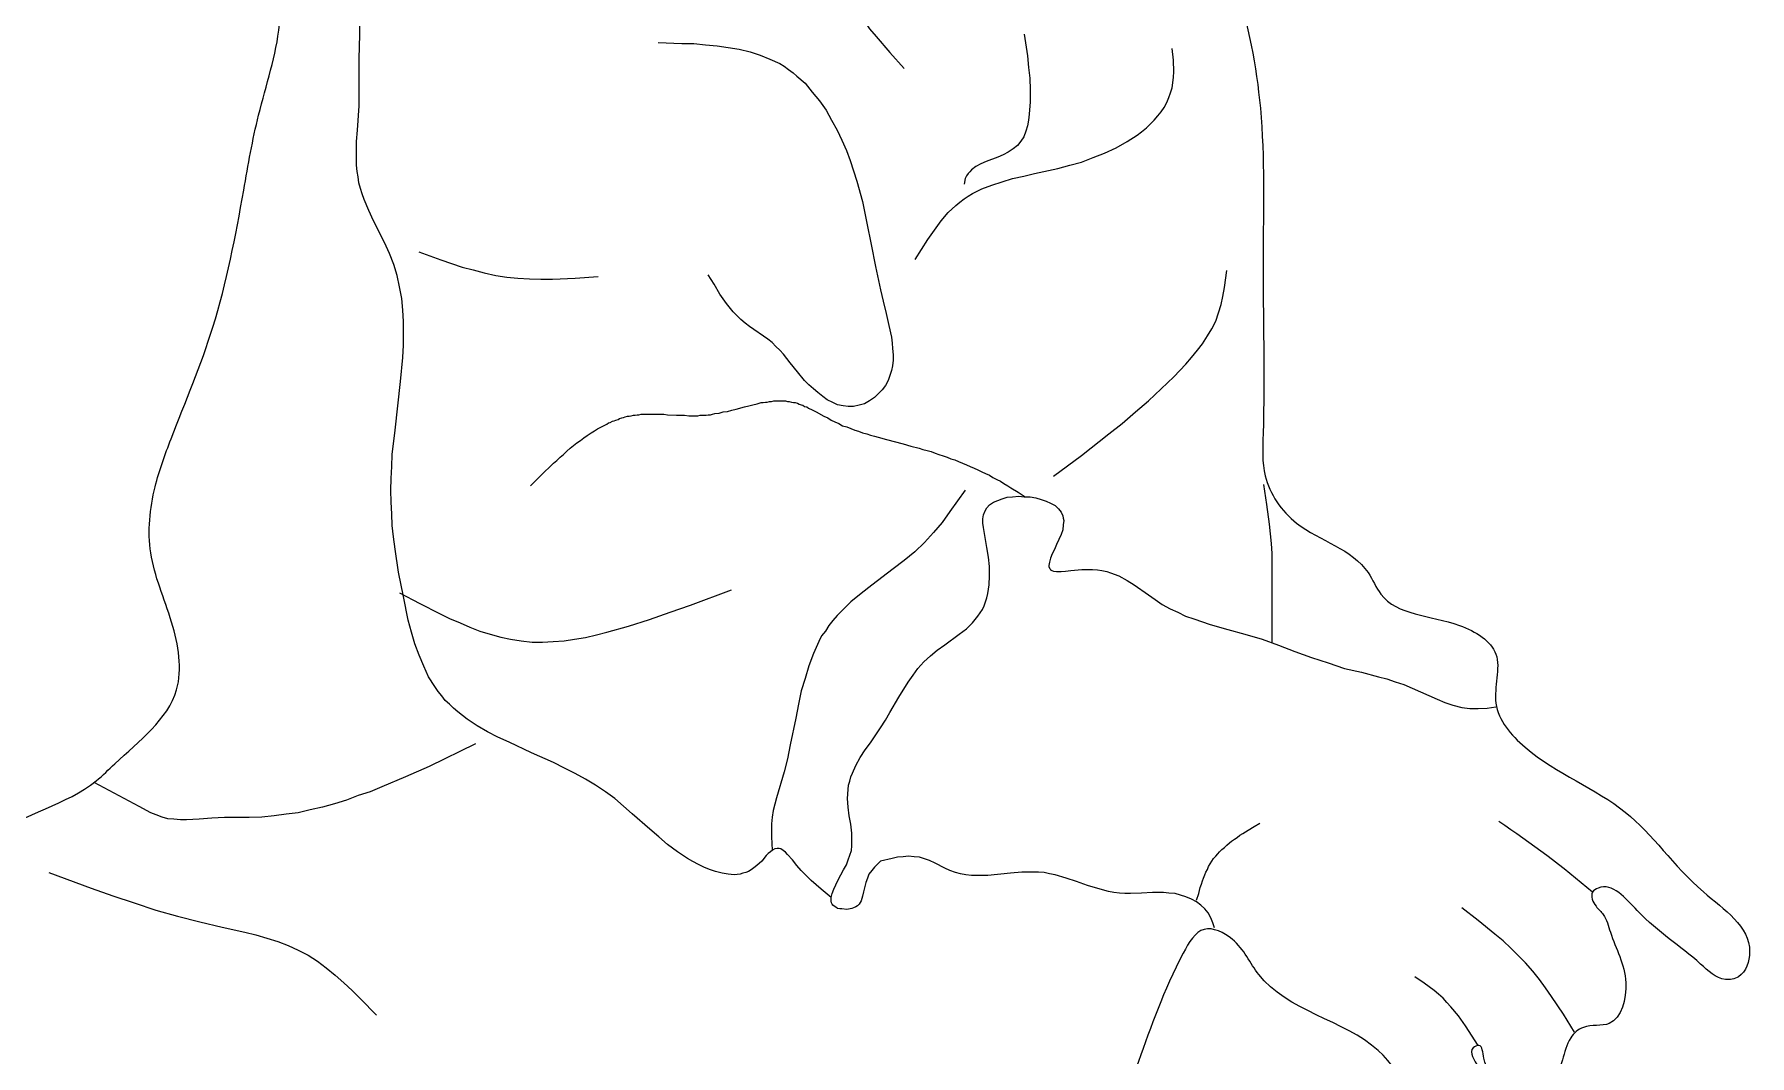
# Model space of a CAD drawing. Header units: millimetres. Extents: x 150 to 626, y 9 to 850.
# Drawn here: x 333.3 to 626.2, y 395.2 to 569.5 of the extents above; entities that cross this region are included whole.
import ezdxf

# ---------------------------------------------------------------- set-up
doc = ezdxf.new("R2010")
doc.units = ezdxf.units.MM
doc.header["$MEASUREMENT"] = 0
doc.layers.add('INNER', color=180, linetype='Continuous')
doc.layers.add('OUTER', color=200, linetype='Continuous')

msp = doc.modelspace()

# ---------------------------------------------------------------- linework, layer by layer
at = {"layer": 'INNER'}
for points in [[(463.44, 616.34), (465.88, 602.43), (467.1, 595.39), (468.51, 588.34), (469.26, 584.77), (469.73, 583.07), (470.2, 581.38), (470.77, 579.69), (471.42, 578), (472.17, 576.4), (473.02, 574.9), (473.96, 573.4), (474.9, 571.99), (475.93, 570.48), (477.06, 569.17), (479.41, 566.44), (481.85, 563.72)], [(469.36, 422.2), (467.66, 423.61), (465.97, 425.11), (464.28, 426.8), (463.53, 427.65), (462.78, 428.59), (461.93, 429.53), (461.56, 429.9), (461.18, 430.19), (460.8, 430.47), (460.52, 430.56), (460.15, 430.56), (459.77, 430.47), (459.39, 430.28), (459.02, 430), (458.64, 429.72), (458.26, 429.34), (457.52, 428.4), (456.67, 427.65), (456.2, 427.27), (455.73, 426.9), (455.26, 426.62), (454.79, 426.43), (454.32, 426.33), (453.85, 426.15), (452.81, 426.05), (451.78, 426.15), (450.75, 426.33), (449.62, 426.62), (448.59, 426.99), (447.65, 427.37), (446.71, 427.84), (445.77, 428.31), (444.83, 428.87), (443.14, 430), (441.45, 431.22), (439.94, 432.54), (438.44, 433.85), (435.43, 436.48), (433.93, 437.8), (432.42, 439.11), (430.83, 440.24), (429.14, 441.37), (427.44, 442.4), (425.66, 443.34), (423.88, 444.28), (421.99, 445.22), (418.24, 446.91), (414.38, 448.7), (412.5, 449.54), (410.72, 450.48), (408.93, 451.52), (407.24, 452.64), (405.64, 453.87), (404.89, 454.53), (404.24, 455.18), (403.48, 455.84), (402.92, 456.59), (402.26, 457.34), (401.7, 458.19), (400.66, 459.88), (399.82, 461.67), (399.07, 463.55), (398.32, 465.52), (397.75, 467.49), (397.19, 469.56), (396.34, 473.6), (395.5, 477.74), (394.93, 481.68), (394.65, 483.75), (394.46, 485.72), (394.37, 487.7), (394.27, 489.67), (394.18, 491.74), (394.27, 493.71), (394.37, 495.78), (394.46, 497.84), (394.93, 501.98), (395.4, 506.11), (395.87, 510.25), (396.25, 514.38), (396.34, 516.45), (396.34, 518.42), (396.34, 520.49), (396.25, 522.47), (396.06, 524.44), (395.68, 526.41), (395.31, 528.38), (394.74, 530.26), (393.99, 532.14), (393.14, 534.02), (391.27, 537.69), (390.42, 539.47), (389.67, 541.35), (389.29, 542.29), (389.01, 543.23), (388.73, 544.17), (388.63, 545.21), (388.45, 546.15), (388.35, 547.18), (388.35, 549.15), (388.35, 551.22), (388.54, 553.19), (388.82, 557.33), (388.82, 559.4), (388.82, 561.37), (388.82, 565.41), (388.92, 569.45), (388.92, 573.49)], [(502.34, 569.54), (502.9, 565.88), (503.09, 563.9), (503.28, 562.03), (503.37, 560.05), (503.37, 557.99), (503.19, 555.92), (503.09, 554.88), (502.9, 553.94), (502.62, 553.01), (502.25, 552.07), (501.78, 551.31), (501.21, 550.56), (500.46, 550), (499.61, 549.44), (498.77, 548.96), (497.83, 548.59), (495.86, 547.84), (494.92, 547.46), (494.07, 546.99), (493.32, 546.43), (493.03, 546.05), (492.75, 545.77), (492.47, 545.39), (492.28, 544.92), (492.09, 543.98)], [(439.85, 568.13), (443.89, 567.95), (445.95, 567.95), (447.93, 567.76), (449.91, 567.57), (451.78, 567.29), (453.66, 567.01), (455.54, 566.54), (457.24, 565.97), (458.92, 565.32), (460.62, 564.56), (461.37, 564.09), (462.12, 563.53), (462.87, 562.97), (463.53, 562.4), (464.94, 561.18), (466.16, 559.68), (467.38, 558.17), (468.51, 556.57), (469.45, 554.88), (470.39, 553.19), (471.23, 551.5), (471.98, 549.72), (472.64, 548.02), (473.21, 546.24), (473.77, 544.45), (474.71, 540.98), (475.46, 537.31), (476.22, 533.65), (476.97, 529.89), (477.81, 525.94), (478.28, 523.97), (478.75, 521.9), (479.22, 519.83), (479.69, 517.86), (479.78, 516.83), (479.88, 515.89), (479.97, 514.85), (479.97, 513.92), (479.88, 512.97), (479.69, 512.13), (479.41, 511.28), (479.13, 510.44), (478.66, 509.59), (478.09, 508.84), (477.43, 508.18), (476.78, 507.53), (475.93, 506.96), (475.09, 506.49), (474.15, 506.21), (473.21, 506.02), (472.27, 506.02), (471.42, 506.11), (470.49, 506.3), (469.64, 506.68), (468.7, 507.15), (467.95, 507.71), (467.1, 508.37), (466.35, 509.03), (465.59, 509.69), (464.85, 510.44), (463.63, 511.94), (462.4, 513.44), (461.27, 514.95), (460.62, 515.61), (459.96, 516.26), (459.3, 516.92), (458.55, 517.48), (455.45, 519.65), (454.7, 520.21), (453.94, 520.87), (453.29, 521.52), (452.63, 522.18), (451.5, 523.59), (450.38, 525.19), (449.43, 526.88), (448.4, 528.48)], [(483.73, 531.11), (485.89, 534.49), (487.02, 536.09), (488.15, 537.69), (489.37, 539.1), (490.69, 540.32), (491.34, 540.88), (492.09, 541.45), (492.75, 541.92), (493.5, 542.39), (495.1, 543.14), (496.8, 543.79), (498.58, 544.36), (500.36, 544.92), (502.25, 545.3), (504.12, 545.77), (508.07, 546.62), (510.14, 547.18), (512.11, 547.74), (514.09, 548.49), (516.06, 549.25), (518.03, 550.18), (519.91, 551.22), (521.6, 552.35), (522.36, 552.91), (523.2, 553.57), (523.85, 554.23), (524.51, 554.88), (525.17, 555.64), (525.74, 556.3), (526.21, 557.04), (526.68, 557.89), (527.05, 558.74), (527.33, 559.58), (527.62, 560.43), (527.71, 561.27), (527.81, 562.21), (527.9, 563.15), (527.81, 565.13), (527.62, 567.1)], [(398.98, 532.43), (402.73, 531.02), (406.39, 529.8), (408.27, 529.33), (410.16, 528.85), (412.13, 528.38), (414.01, 528.1), (415.89, 527.91), (417.86, 527.82), (419.83, 527.73), (421.81, 527.73), (425.66, 527.91), (429.61, 528.2)], [(507.32, 494.09), (512.11, 497.66), (516.81, 501.32), (519.06, 503.11), (521.32, 505.08), (523.58, 506.96), (525.74, 509.03), (527.9, 511.09), (529.96, 513.26), (530.9, 514.38), (531.94, 515.61), (532.78, 516.73), (533.63, 518.05), (534.38, 519.27), (535.04, 520.59), (535.51, 521.99), (535.98, 523.41), (536.26, 524.81), (536.54, 526.32), (536.92, 529.23)], [(418.05, 492.49), (419.17, 493.62), (420.3, 494.74), (421.43, 495.78), (421.99, 496.34), (422.56, 496.81), (423.12, 497.37), (423.69, 497.84), (424.25, 498.41), (424.82, 498.88), (425.37, 499.35), (425.94, 499.82), (426.6, 500.19), (427.16, 500.67), (427.73, 501.04), (428.38, 501.51), (428.95, 501.88), (429.51, 502.17), (430.17, 502.54), (430.74, 502.83), (431.11, 503.01), (431.39, 503.2), (431.67, 503.3), (432.05, 503.48), (432.33, 503.58), (432.61, 503.67), (432.99, 503.77), (433.27, 503.95), (433.65, 504.05), (433.93, 504.14), (434.21, 504.23), (434.59, 504.33), (434.87, 504.33), (435.24, 504.42), (435.62, 504.52), (435.9, 504.52), (436.28, 504.61), (436.56, 504.61), (436.94, 504.7), (437.22, 504.7), (437.6, 504.7), (437.97, 504.7), (438.62, 504.7), (439.38, 504.7), (440.04, 504.7), (440.79, 504.7), (441.45, 504.61), (442.95, 504.52), (443.61, 504.52), (444.36, 504.52), (445.11, 504.42), (445.86, 504.42), (446.61, 504.42), (446.99, 504.52), (447.27, 504.52), (447.65, 504.52), (448.02, 504.52), (448.4, 504.61), (448.78, 504.61), (449.15, 504.7), (449.53, 504.8), (450.28, 504.89), (450.94, 505.08), (451.69, 505.17), (452.44, 505.36), (453.19, 505.55), (454.6, 505.93), (455.35, 506.11), (456.01, 506.3), (456.77, 506.49), (457.42, 506.68), (457.8, 506.68), (458.17, 506.77), (458.45, 506.77), (458.83, 506.87), (459.2, 506.87), (459.58, 506.96), (459.86, 506.96), (460.24, 506.96), (460.62, 506.96), (460.9, 506.96), (461.27, 506.96), (461.56, 506.96), (461.93, 506.87), (462.21, 506.87), (462.59, 506.77), (462.97, 506.68), (463.25, 506.68), (463.63, 506.58), (463.91, 506.4), (464.28, 506.3), (464.57, 506.21), (464.85, 506.02), (465.22, 505.93), (465.5, 505.74), (466.16, 505.46), (466.82, 505.08), (468.13, 504.33), (468.79, 504.05), (469.36, 503.67), (470.01, 503.39), (470.67, 503.11), (471.33, 502.73), (472.08, 502.54), (472.74, 502.26), (473.4, 501.98), (474.05, 501.79), (474.71, 501.51), (475.46, 501.32), (476.12, 501.14), (476.78, 500.95), (477.43, 500.76), (478.84, 500.38), (481.67, 499.63), (482.98, 499.25), (484.39, 498.88), (485.05, 498.69), (485.8, 498.5), (486.46, 498.31), (487.12, 498.03), (487.77, 497.84), (488.53, 497.56), (489.18, 497.37), (489.84, 497.09), (490.5, 496.91), (491.15, 496.62), (491.81, 496.34), (492.47, 496.06), (493.13, 495.78), (493.79, 495.5), (494.45, 495.21), (495.1, 494.84), (495.76, 494.56), (496.42, 494.28), (496.98, 493.9), (497.64, 493.52), (498.3, 493.24), (498.86, 492.86), (499.52, 492.49), (500.08, 492.11), (501.31, 491.36), (502.53, 490.61)], [(543.21, 492.68), (543.68, 489.29), (544.15, 485.91), (544.53, 482.62), (544.62, 480.93), (544.62, 479.24), (544.62, 475.86), (544.62, 472.47), (544.62, 465.71)], [(492.28, 491.74), (489.65, 488.07), (488.34, 486.19), (486.83, 484.5), (485.33, 482.81), (483.64, 481.21), (481.85, 479.71), (479.97, 478.3), (476.31, 475.48), (474.52, 474.07), (472.74, 472.66), (471.14, 471.06), (470.39, 470.31), (469.64, 469.47), (468.98, 468.62), (468.42, 467.68), (467.76, 466.84), (467.29, 465.89), (466.82, 464.86), (466.35, 463.83), (465.59, 461.76), (464.94, 459.6), (464.28, 457.44), (463.81, 455.18), (463.34, 452.83), (462.4, 448.23), (461.93, 445.88), (461.37, 443.62), (460.05, 439.21), (459.49, 437.05), (459.3, 435.92), (459.2, 434.79), (459.2, 433.66), (459.2, 432.54), (459.3, 430.28)], [(534.85, 417.03), (534.57, 417.87), (534.19, 418.72), (533.72, 419.57), (533.16, 420.23), (532.5, 420.88), (531.75, 421.45), (530.9, 421.92), (529.96, 422.29), (529.03, 422.58), (528.09, 422.86), (527.05, 422.95), (526.11, 423.05), (524.23, 423.05), (522.36, 422.95), (520.47, 422.86), (519.53, 422.86), (518.59, 422.95), (517.65, 423.05), (516.71, 423.24), (514.93, 423.71), (513.14, 424.26), (511.26, 424.93), (509.48, 425.49), (507.6, 426.05), (506.66, 426.24), (505.72, 426.43), (504.78, 426.52), (503.84, 426.52), (501.96, 426.52), (499.99, 426.33), (496.14, 425.96), (494.26, 425.96), (493.32, 425.96), (492.38, 426.05), (491.44, 426.24), (490.6, 426.43), (489.65, 426.8), (488.81, 427.18), (487.12, 428.03), (486.17, 428.5), (485.33, 428.78), (484.48, 429.06), (483.55, 429.15), (482.61, 429.25), (481.67, 429.15), (480.73, 429.06), (479.78, 428.87), (477.81, 428.4), (476.78, 427.37), (476.31, 426.8), (475.84, 426.15), (475.56, 425.49), (475.28, 424.74), (474.9, 423.14), (474.71, 422.39), (474.52, 421.64), (474.15, 421.07), (473.87, 420.79), (473.58, 420.6), (473.21, 420.41), (472.92, 420.32), (472.08, 420.13), (471.23, 420.23), (470.86, 420.23), (470.49, 420.32), (470.2, 420.51), (469.92, 420.7), (469.64, 420.88), (469.54, 421.07), (469.45, 421.26), (469.36, 421.54), (469.36, 421.82), (469.36, 422.2), (469.54, 422.86), (469.83, 423.61), (470.2, 424.36), (470.58, 425.21), (471.51, 426.9), (471.98, 427.74), (472.27, 428.59), (472.55, 429.43), (472.83, 430.19), (472.92, 431.03), (472.92, 431.79), (472.92, 432.54), (472.92, 433.19), (472.74, 434.7), (472.45, 436.11), (472.27, 437.61), (472.17, 439.11), (472.27, 440.62), (472.36, 441.37), (472.55, 442.03), (472.74, 442.78), (473.02, 443.44), (473.58, 444.75), (474.34, 446.07), (475.18, 447.38), (476.12, 448.61), (477.81, 451.14), (478.66, 452.46), (479.41, 453.77), (480.91, 456.4), (482.51, 458.94), (483.36, 460.16), (484.2, 461.29), (485.23, 462.42), (486.36, 463.45), (487.49, 464.39), (488.81, 465.33), (491.25, 467.12), (492.47, 468.06), (493.5, 469.09), (493.98, 469.65), (494.45, 470.22), (494.82, 470.78), (495.2, 471.34), (495.48, 472), (495.76, 472.66), (495.95, 473.32), (496.14, 474.07), (496.33, 475.57), (496.42, 477.08), (496.42, 478.67), (496.23, 480.27), (495.95, 481.96), (495.67, 483.66), (495.39, 485.35), (495.29, 486.1), (495.29, 486.85), (495.39, 487.51), (495.67, 488.17), (495.95, 488.73), (496.42, 489.2), (497.07, 489.67), (497.83, 489.95), (498.58, 490.23), (499.42, 490.52), (500.36, 490.61), (501.4, 490.7), (502.34, 490.61), (503.37, 490.61), (504.31, 490.42), (505.25, 490.14), (506.1, 489.86), (506.85, 489.48), (507.6, 489.11), (508.17, 488.54), (508.64, 487.98), (508.92, 487.32), (509.01, 486.95), (509.11, 486.57), (509.01, 485.82), (508.92, 484.97), (508.64, 484.13), (507.88, 482.43), (507.51, 481.59), (507.13, 480.84), (506.85, 480.09), (506.66, 479.43), (506.57, 478.86), (506.57, 478.67), (506.66, 478.39), (506.75, 478.3), (506.85, 478.11), (507.04, 478.02), (507.32, 477.92), (507.88, 477.83), (508.64, 477.83), (509.39, 477.92), (510.32, 478.02), (512.2, 478.2), (513.05, 478.2), (513.99, 478.2), (514.84, 478.11), (515.59, 478.02), (516.44, 477.83), (517.09, 477.64), (518.5, 477.08), (519.91, 476.33), (521.13, 475.57), (523.58, 473.88), (524.7, 473.04), (525.92, 472.19), (527.24, 471.44), (528.56, 470.88), (529.87, 470.22), (531.28, 469.75), (534.1, 468.81), (537.1, 467.96), (540.02, 467.12), (542.94, 466.27), (545.75, 465.24), (548.57, 464.2), (551.39, 463.17), (554.21, 462.23), (557.03, 461.29), (559.94, 460.63), (562.85, 459.88), (564.26, 459.5), (565.67, 459.03), (567.18, 458.56), (568.59, 457.91), (571.4, 456.69), (572.82, 456.03), (574.13, 455.46), (575.54, 455), (577.04, 454.62), (578.45, 454.43), (579.11, 454.43), (579.86, 454.43), (581.37, 454.53), (582.87, 454.71)], [(395.68, 474.17), (399.16, 472.38), (402.54, 470.69), (404.24, 469.84), (406.02, 469.09), (407.71, 468.34), (409.4, 467.68), (411.19, 467.12), (412.97, 466.65), (414.66, 466.27), (416.45, 465.99), (418.33, 465.8), (420.11, 465.8), (421.9, 465.89), (423.78, 465.99), (425.56, 466.27), (427.44, 466.55), (429.32, 467.02), (431.11, 467.49), (434.77, 468.53), (438.34, 469.65), (441.92, 470.88), (445.39, 472.1), (452.34, 474.73)], [(408.65, 448.42), (400.76, 444.57), (396.72, 442.78), (392.67, 441.09), (390.7, 440.24), (388.63, 439.58), (386.66, 438.83), (384.59, 438.18), (382.53, 437.61), (380.46, 437.14), (378.39, 436.67), (376.33, 436.39), (374.26, 436.11), (372.19, 435.92), (370.03, 435.83), (367.96, 435.83), (365.8, 435.83), (363.64, 435.73), (361.48, 435.54), (359.32, 435.45), (358.28, 435.45), (357.16, 435.54), (356.12, 435.64), (355.18, 435.92), (354.15, 436.29), (353.21, 436.67), (351.24, 437.71), (343.53, 441.84)], [(531.75, 421.73), (532.13, 422.86), (532.41, 423.89), (532.6, 424.46), (532.78, 425.02), (532.97, 425.49), (533.16, 426.05), (533.35, 426.52), (533.63, 426.99), (533.82, 427.46), (534.1, 427.93), (534.38, 428.4), (534.67, 428.87), (535.04, 429.25), (535.42, 429.62), (535.7, 430), (536.08, 430.37), (536.54, 430.75), (536.92, 431.13), (537.39, 431.5), (537.76, 431.79), (538.23, 432.16), (538.7, 432.44), (539.17, 432.82), (539.64, 433.1), (540.58, 433.66), (541.62, 434.32), (542.56, 434.89)], [(335.82, 426.43), (343.06, 423.8), (346.73, 422.48), (350.39, 421.26), (354.06, 420.04), (357.81, 419), (361.57, 418.06), (365.42, 417.13), (369.28, 416.28), (371.16, 415.81), (373.04, 415.25), (374.91, 414.68), (376.7, 414.02), (378.39, 413.18), (380.08, 412.33), (381.68, 411.3), (383.19, 410.17), (384.69, 408.95), (386.19, 407.63), (387.6, 406.32), (389.01, 404.91), (391.74, 402.09)], [(596.31, 399.18), (594.43, 402.28), (592.36, 405.28), (591.33, 406.79), (590.29, 408.2), (589.16, 409.61), (587.95, 411.01), (586.72, 412.24), (585.41, 413.55), (584.09, 414.78), (582.68, 415.91), (579.86, 418.25), (577.04, 420.41)], [(579.86, 396.92), (577.7, 400.3), (576.48, 402), (575.17, 403.5), (574.51, 404.25), (573.85, 405), (573.1, 405.66), (572.35, 406.32), (570.65, 407.54), (569.05, 408.67)]]:
    msp.add_lwpolyline(points, dxfattribs=at)
msp.add_open_spline([(599.37, 423.08), (594.28, 427.42), (588.93, 431.46), (583.36, 435.17)], degree=3, dxfattribs=at)
at = {"layer": 'OUTER'}
msp.add_open_spline([(413.01, 9.67), (417.37, 9.86), (429.36, 10.37), (453.13, 10.06), (482.96, 9.99), (506.34, 10.52), (519.37, 9.61), (528.04, 11.31), (537.02, 14.7), (550.44, 23.32), (540.7, 40.3), (528.84, 45.04), (515.06, 47.97), (516.12, 61.56), (509.54, 68.9), (505.06, 79.05), (511.69, 89.64), (507.45, 110.52), (504.61, 140.7), (491.73, 161.57), (484.78, 183.19), (475.77, 178.58), (472.13, 188.55), (485.79, 192.56), (473.26, 200.99), (480.2, 205.94), (487.52, 212.48), (477.7, 227.04), (481.99, 242.76), (479.51, 258.29), (475.85, 278.75), (471.71, 298.54), (472.17, 315.31), (472.2, 321.56), (472.11, 325.29), (478.38, 326.93), (484.06, 323.73), (494.77, 323.88), (502.26, 333.97), (502.34, 345.14), (501.13, 360.6), (519.92, 380.4), (522.9, 401.38), (532.5, 418.08), (539.29, 414.91), (544, 403.4), (565.33, 399.86), (569.92, 382.69), (579.44, 375.67), (584.33, 378.43), (582.67, 384.51), (581.43, 389.4), (580.02, 393.34), (577.89, 396.18), (580.61, 397.36), (580.63, 393.35), (583.9, 390.62), (584.24, 384.68), (589.78, 383.5), (592.07, 389.21), (594.2, 393.67), (595.09, 398.06), (598.13, 400.77), (603.88, 399.55), (606.16, 408.93), (602.82, 414.21), (601.65, 419.1), (599.78, 420.65), (598.77, 422.91), (602.47, 425.19), (608.92, 417.12), (615.41, 413.38), (621.01, 407.78), (625.34, 408.57), (627.77, 416.39), (615.39, 424.08), (606.06, 438.61), (590.39, 444.28), (581.22, 454.7), (584.85, 464.32), (574.63, 470.55), (564.33, 470.26), (559.89, 481.4), (549.29, 483.72), (542.78, 493.19), (543.52, 509.07), (542.8, 529.82), (543.7, 555.53), (539.96, 574.35), (536.27, 584.1), (534.79, 589.45), (541.35, 592.98), (535.37, 602.46), (535, 613.78), (524.97, 621.63), (520.76, 625.1), (516.42, 627.28), (517.83, 628.16), (521.13, 626.85), (526.47, 626.79), (533.5, 626.07), (539.26, 626.58), (541.99, 629.61), (545.05, 629), (549.11, 629.08), (554.11, 631.1), (558.74, 635.11), (559.06, 640.61), (559.86, 645.57), (558.98, 649.24), (559.13, 652.4), (561.05, 653.58), (563.07, 655.38), (563.1, 657.99), (562.97, 660.08), (564.46, 662.48), (568.53, 665.81), (572.14, 672.96), (573.09, 679.91), (575.98, 684.11), (576.19, 687.4), (578.21, 690.37), (579.84, 695.81), (576.1, 701.85), (573.06, 707.79), (573.29, 712.1), (574.16, 714), (573.8, 715.06), (572.16, 715.32), (574.26, 717.41), (571.96, 719.04), (572.08, 721.79), (575.09, 724.58), (576.8, 729.76), (575.28, 737.32), (570.98, 743.74), (571.17, 753.39), (571.2, 763.92), (566.72, 773.69), (560.36, 786.49), (550.56, 795.94), (540.62, 808.33), (529.71, 821.03), (512.04, 820.16), (499.63, 829.19), (491.99, 828.44), (484.96, 828.82), (488.52, 840.52), (472.8, 849.8), (452.14, 848.86), (435.01, 842.92), (422.55, 832.97), (418.91, 821.33), (425.51, 817.23), (428.5, 811.62), (411.56, 812.33), (405.27, 786.93), (395.67, 766.52), (389.78, 742.22), (379.3, 724.63), (392.12, 706.74), (387.63, 690.12), (399.82, 681.2), (395.21, 671.48), (389.17, 670.89), (382.47, 675.33), (381.95, 665.78), (376.55, 660.57), (369.91, 663.99), (367.41, 669.07), (365.41, 673.36), (358.92, 674.93), (361.5, 665.63), (365.15, 658.71), (374.03, 654.42), (383.69, 654.95), (384.42, 644.72), (373.8, 640.48), (365.46, 630.51), (361.73, 616.78), (361.11, 603.85), (368.16, 593.46), (375.09, 583.5), (375.92, 569.56), (371.47, 556.75), (368.5, 539.35), (364.95, 520.47), (358, 504.15), (353.35, 491.6), (352.23, 480.41), (357.17, 469.8), (359.68, 455.26), (349.88, 447.87), (340.33, 438.33), (325.52, 435.24), (315.75, 421.86), (311.46, 407.41), (313.9, 392.77), (306.56, 377.15), (297.38, 363.67), (284.57, 353.44), (281.81, 337.51), (288.62, 325.24), (299.11, 312.69), (297.56, 295.27), (302.26, 279.74), (307.18, 264.61), (302.75, 242.44), (307.06, 224.96), (302.79, 203.09), (288.42, 209.63), (276.71, 198.02), (252.89, 182.45), (217.47, 176.35), (192.51, 144.94), (162.94, 141.82), (147.71, 114.41), (157.64, 89.91), (176.98, 68.77), (180.22, 39.61), (200.66, 18.87), (220.09, 7.7), (242.87, 10.12), (242.52, 29.76), (239.97, 40.32), (241.89, 55), (274.03, 61.88), (293.89, 89.3), (323.39, 110.95), (355.71, 138.21), (379.83, 148.66), (393.97, 188.61), (397.3, 181.2), (400.59, 176.52), (395.82, 165.42), (399.9, 150.1), (397.74, 129.42), (406.91, 108.21), (401.7, 78.95), (408.75, 54.03), (398.6, 28.78), (412.06, 22.34), (407.57, 14.48), (410.63, 10.58), (412.14, 10), (413.01, 9.67)], degree=3, knots=[0, 0, 0, 0, 0.768503, 2.109628, 4.178446, 6.01269, 6.22188, 6.46741, 7.548431, 7.986222, 8.97931, 9.974639, 10.439044, 11.16061, 11.882626, 12.17714, 13.033833, 13.778938, 15.862575, 18.142577, 18.631317, 19.049896, 19.367312, 19.961117, 20.481326, 20.860805, 21.121732, 22.179574, 23.110502, 23.984652, 24.891077, 26.782867, 27.531831, 27.785045, 27.930047, 28.11027, 28.736719, 29.078528, 29.897633, 30.578161, 31.051861, 32.564852, 34.827398, 35.143483, 35.441273, 35.88197, 37.297961, 38.47368, 38.897481, 39.02575, 39.350622, 39.79692, 39.952217, 40.151419, 40.210786, 40.346927, 40.620133, 41.03162, 41.144047, 41.504261, 41.860147, 42.095183, 42.259627, 42.521215, 42.96104, 43.490795, 43.680735, 43.790148, 43.934031, 44.005208, 44.456839, 45.285372, 45.577042, 45.712174, 45.983301, 46.741355, 47.858953, 49.053421, 49.582099, 50.072164, 50.534832, 51.382678, 51.631928, 52.502615, 53.071042, 53.490012, 55.246838, 56.75053, 58.008908, 58.536634, 58.653394, 58.911349, 59.535952, 60.113253, 60.982126, 61.347129, 61.467769, 61.487644, 61.609068, 62.036726, 62.444877, 62.865673, 62.975813, 63.109408, 63.366891, 63.698217, 64.040725, 64.367032, 64.626697, 64.914479, 65.049443, 65.120033, 65.295347, 65.500934, 65.545031, 65.660762, 65.968774, 66.476413, 67.014563, 67.182209, 67.351769, 67.573477, 67.805088, 68.305119, 68.725495, 68.968858, 69.036873, 69.078852, 69.150722, 69.229644, 69.417866, 69.500376, 69.686895, 70.101371, 70.397358, 71.020111, 71.400744, 72.062811, 72.85725, 73.249157, 74.575613, 75.190553, 76.082006, 77.342869, 78.045473, 78.580173, 78.790029, 79.029837, 80.242849, 81.118521, 82.802182, 83.219203, 83.978506, 84.404313, 84.525204, 84.936209, 86.247936, 88.576564, 89.080449, 90.672642, 91.689264, 92.556441, 93.376918, 93.780958, 94.080104, 94.369314, 94.879213, 95.167691, 95.582945, 95.922041, 96.17438, 96.415131, 96.740587, 97.337607, 97.966152, 98.357488, 98.800317, 99.216576, 100.214748, 100.984873, 101.706465, 102.389043, 103.132968, 103.808392, 104.740828, 105.504556, 106.909962, 108.103688, 108.608805, 109.271044, 109.995929, 110.675049, 111.636977, 111.890353, 113.060537, 114.099604, 114.620572, 115.690151, 116.594953, 117.562302, 118.565768, 119.375225, 120.149136, 120.968325, 122.162421, 123.01294, 123.834487, 124.921385, 126.793867, 127.367406, 128.007155, 128.828064, 130.009074, 133.110116, 134.689112, 136.767734, 137.739231, 139.762127, 140.844176, 142.767567, 144.600894, 145.680237, 146.787811, 147.717092, 148.55798, 148.798123, 150.21737, 153.187427, 154.816319, 156.656196, 160.312593, 160.945054, 161.184904, 161.443586, 161.961601, 163.04185, 164.204704, 165.537848, 166.964845, 169.217276, 170.291239, 170.746797, 171.290125, 171.410124, 171.570463, 171.570463, 171.570463, 171.570463], dxfattribs=at)

doc.saveas('drawing.dxf')
